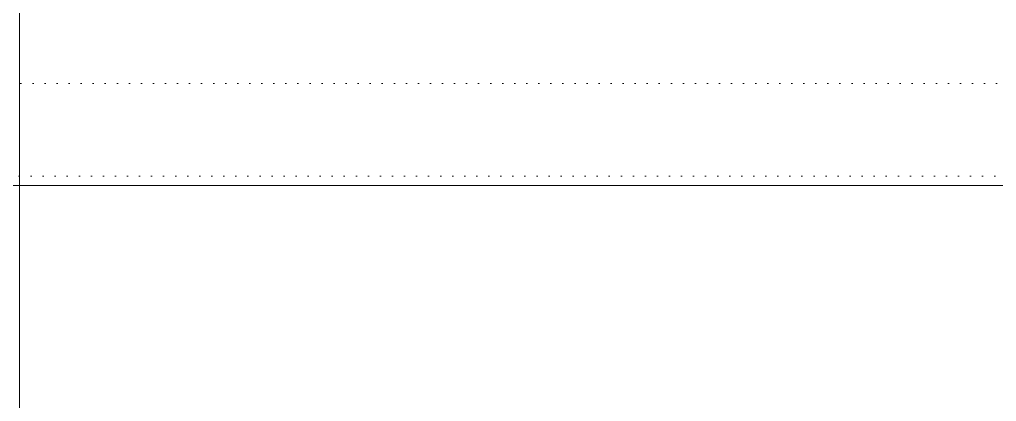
# Model space of a CAD drawing. Extents: x -1286 to 34975, y -230 to 6637.
# Drawn here: x 31233.8 to 31444.7, y 1370.8 to 1453.4 of the extents above; entities that cross this region are included whole.
import ezdxf

# ---------------------------------------------------------------- set-up
doc = ezdxf.new("R2010")
doc.units = 0
doc.header["$LTSCALE"] = 20
doc.linetypes.add('DOT2', pattern=[0.125, 0, -0.125])
doc.layers.get('0').update_dxf_attribs({"color": 9, "lineweight": 9})
doc.layers.add('06D', color=9, linetype='Continuous', lineweight=9)
doc.layers.add('20', color=9, linetype='DOT2', lineweight=9)

# ---------------------------------------------------------------- blocks, each defined once
blk = doc.blocks.new('catikatirevizepergole-krt')
for points in [[(-30, 720), (-30, 650), (-800, 650), (-800, 720)], [(-30, 630), (-30, 560), (-800, 560), (-800, 630)]]:
    blk.add_lwpolyline(points, close=True)

msp = doc.modelspace()

# ---------------------------------------------------------------- linework, layer by layer
at = {"layer": '06D'}
for points in [[(31233.84, 1417.5), (31233.84, 1667.5), (30733.84, 1667.5), (30733.84, 1417.5)], [(31733.84, 1417.5), (31733.84, 1667.5), (31233.84, 1667.5), (31233.84, 1417.5)], [(31733.84, 1167.5), (31733.84, 1417.5), (31233.84, 1417.5), (31233.84, 1167.5)]]:
    msp.add_lwpolyline(points, close=True, dxfattribs=at)

# ---------------------------------------------------------------- block references
at = {"layer": '20'}
msp.add_blockref('catikatirevizepergole-krt', (31581.35, 789.5), dxfattribs=at)

doc.saveas('drawing.dxf')
